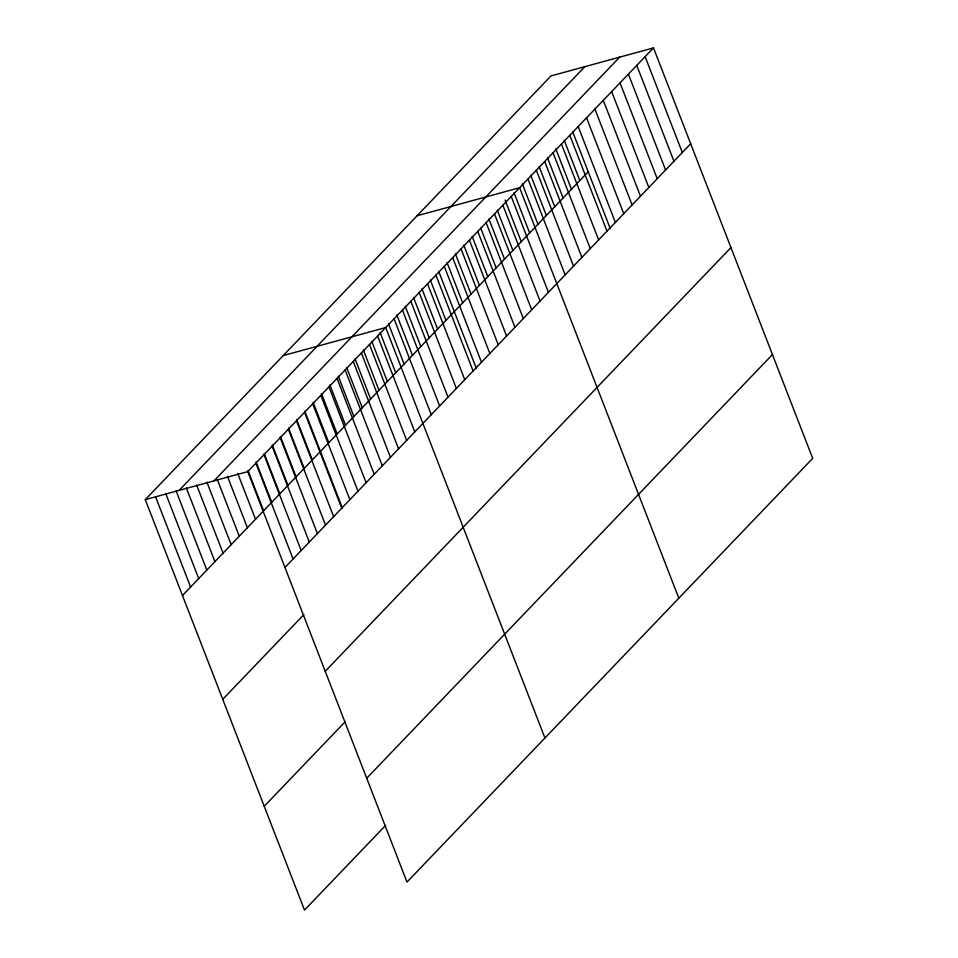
<?xml version="1.0" encoding="UTF-8"?>
<svg xmlns="http://www.w3.org/2000/svg" width="958" height="958" viewBox="0 0 958 958"><rect width="100%" height="100%" fill="white"/><g stroke="black" fill="none" stroke-linecap="round" stroke-linejoin="round"><path stroke-width="1.44" d="M385.643 825.353L304.5 910.1L145.293 499.633L551.018 75.921L653.5 47.9L812.707 458.367L406.982 882.079L247.775 471.611L653.5 47.9M179.11 490.388L584.835 66.677M213.957 480.856L619.682 57.145M182.475 595.505L588.2 171.793M284.957 567.471L690.682 143.772M222.747 699.316L303.89 614.581M325.229 671.295L730.954 247.583M264.228 806.277L345.383 721.542M366.71 778.255L772.447 354.556M417.125 215.742L519.607 187.72L678.815 598.187M283.233 355.574L385.715 327.552L544.934 738.019M145.293 499.633L247.775 471.611M645.129 56.642L682.312 152.502M636.759 65.383L673.953 161.243M628.4 74.113L665.582 169.985M620.03 82.855L657.212 178.727M611.659 91.597L648.841 187.469M603.289 100.339L640.471 196.198M594.918 109.068L632.112 204.94M586.559 117.81L623.742 213.682M578.189 126.552L615.371 222.424M572.573 131.497L610.21 228.543M569.818 135.294L607.001 231.153M564.202 140.239L579.829 180.535M561.448 144.023L598.63 239.895M555.844 148.981L571.471 189.265M553.077 152.765L590.272 248.637M547.473 157.711L563.1 198.007M544.719 161.507L581.901 257.379M539.103 166.453L554.73 206.748M536.348 170.249L573.531 266.108M530.732 175.194L546.359 215.49M527.978 178.99L565.16 274.85M522.361 183.936L537.989 224.22M514.003 192.678L529.63 232.962M511.237 196.462L548.431 292.334M505.094 200.018L521.26 241.703M502.878 205.204L540.061 301.075M497.262 210.149L512.889 250.445M494.508 213.945L531.69 309.805M488.891 218.891L504.519 259.187M486.137 222.675L523.319 318.547M480.521 227.633L496.148 267.917M477.767 231.417L514.949 327.289M472.162 236.363L487.79 276.658M469.396 240.159L506.59 336.03M463.792 245.104L479.419 285.4M461.038 248.9L498.22 344.76M455.421 253.846L471.049 294.142M452.667 257.63L489.849 353.502M447.051 262.588L462.678 302.872M444.296 266.372L481.479 362.244M438.68 271.318L476.33 368.375M435.926 275.114L473.108 370.986M430.322 280.059L445.949 320.355M427.555 283.855L464.75 379.715M421.951 288.801L437.578 329.097M419.197 292.597L456.379 388.457M413.581 297.543L429.208 337.827M410.826 301.327L448.009 397.199M405.21 306.285L420.837 346.568M402.456 310.069L439.638 405.941M396.84 315.014L412.467 355.31M394.085 318.81L431.268 414.682M388.481 323.756L404.108 364.052M380.11 332.498L395.738 372.794M377.608 336.019L414.79 431.89M371.74 341.24L387.367 381.524M369.489 344.497L406.671 440.369M363.369 349.969L378.997 390.265M361.382 352.975L398.564 448.835M354.999 358.711L370.626 399.007M353.262 361.441L390.445 457.313M346.64 367.453L362.268 407.749M345.143 369.92L382.326 465.792M338.27 376.195L353.897 416.479M337.036 378.398L374.219 474.258M329.899 384.924L345.527 425.22M328.917 386.864L366.1 482.736M321.529 393.666L337.156 433.962M320.798 395.343L357.993 491.214M313.158 402.408L328.786 442.704M312.691 403.809L349.874 499.681M304.788 411.15L342.437 508.195M304.572 412.287L341.755 508.159M296.681 419.616L312.308 459.912M296.465 420.766L333.647 516.625M288.562 428.094L304.189 468.39M288.346 429.232L325.528 525.104M280.454 436.573L296.082 476.856M280.227 437.71L317.409 533.582M272.335 445.039L287.963 485.335M272.12 446.189L309.302 542.048M264.216 453.517L279.844 493.813M264.001 454.655L301.183 550.527M256.109 461.995L271.737 502.279M255.882 463.133L293.076 559.005M247.99 470.462L263.618 510.758M237.716 473.384L255.511 519.236M227.453 476.294L247.392 527.702M217.179 479.216L239.272 536.181M206.916 482.137L231.165 544.659M196.641 485.047L223.046 553.125M186.367 487.969L214.927 561.604M176.104 490.879L206.82 570.082M165.83 493.801L198.701 578.548M155.555 496.711L190.594 587.026"/></g></svg>
